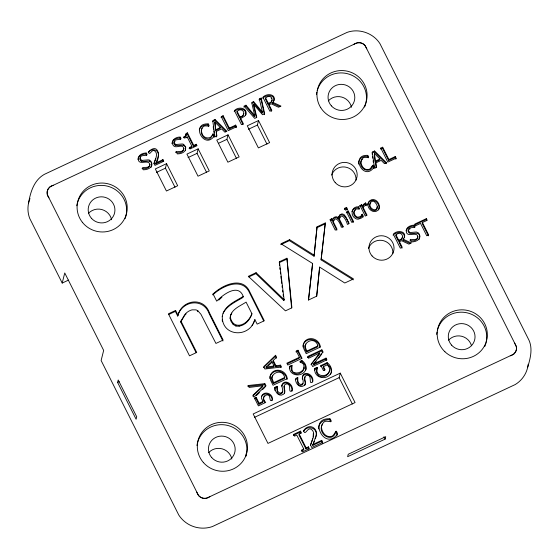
<?xml version="1.0" encoding="UTF-8"?>
<svg xmlns="http://www.w3.org/2000/svg" width="559" height="559" viewBox="0 0 559 559"><rect width="100%" height="100%" fill="white"/><g stroke="black" fill="none" stroke-linecap="round" stroke-linejoin="round"><path stroke-width="0.84" d="M331.368 372.001L330.467 367.654L326.896 363.574L327.134 362.63C330.886 365.216 333.15 370.526 330.369 374.635M289.38 368.437L289.625 366.334C294.237 362.763 289.611 371.868 294.279 372.539C297.73 373.908 302.091 371.973 303.837 368.8M289.625 366.334C288.213 376.109 302.405 377.947 305.78 369.716M272.023 377.115L272.163 379.016L273.728 382.635L273.491 383.579L284.496 378.422L284.734 377.479C281.813 366.313 266.454 374.956 273.491 383.579M305.179 345.532L305.312 347.425L306.884 351.052L306.646 351.995L317.652 346.839L317.882 345.888C314.969 334.722 299.61 343.366 306.646 351.995M243.738 113.784L242.739 116.202L239.685 117.858L236.869 112.268L237.107 111.325C243.004 106.168 247.253 115.678 239.923 116.922L239.685 117.858M245.813 114.378C246.316 107.67 237.743 108.125 234.172 111.555M297.64 378.848C297.395 381.119 298.38 384.145 300.938 384.515C305.123 383.977 302.307 379.24 302.496 376.675M269.78 378.569C270.172 367.018 285.565 367.85 287.291 378.576L273.037 385.263L270.626 380.274L270.046 376.535M302.936 346.985C303.327 335.428 318.721 336.259 320.447 346.992L306.192 353.672L303.782 348.69L303.202 344.945M305.892 369.359L305.682 366.641L304.348 363.965L301.727 361.491L300.218 362.197M151.629 165.764C152.572 156.52 141.539 165.003 140.078 159.182C138.877 152.907 150.231 157.603 146.165 153.005C142.37 152.935 137.849 155.22 138.003 159.574M185.602 149.868C186.545 140.623 175.512 149.106 174.052 143.293C172.85 137.011 184.204 141.707 180.138 137.116C175.973 136.655 169.978 140.749 173.108 145.193C175.687 149.491 182.632 142.985 183.855 148.477C183.939 151.817 180.159 153.145 177.399 152.768M419.669 237.903C420.62 228.659 409.586 237.142 408.119 231.321C406.917 225.046 418.272 229.742 414.212 225.151C410.739 225.165 406.498 226.898 406.127 230.832M316.953 368.556C315.08 376.591 326.484 377.982 329.279 371.623M329.356 371.602L329.44 370.589M303.9 368.821L303.837 366.935M138.318 157.75C137.318 166.945 148.491 158.546 149.882 164.374C150.182 170.055 139.065 164.975 143.314 169.81C146.423 169.782 150.259 168.811 151.629 165.688M171.976 143.677C172.081 139.764 176.553 138.08 179.9 138.059L180.648 139.547M406.365 229.889C405.359 239.091 416.539 230.685 417.922 236.513C418.223 242.201 407.106 237.114 411.354 241.949C414.471 241.921 418.3 240.957 419.669 237.834M261.479 396.597L261.493 398.357L262.94 401.488L262.702 402.431L258.908 404.213L255.959 398.343L256.197 397.4L254.52 398.183L258.384 405.869L265.728 402.424C263.205 400.391 262.164 395.297 266.566 395.017C271.611 393.592 268.46 403.339 272.408 399.999C273.484 393.487 263.645 389.993 261.479 396.597C264.582 391.44 272.526 394.5 272.086 400.286M280.723 244.688L289.38 240.629L314.067 256.239L315.409 242.431M315.576 240.705L317.072 226.807L325.303 222.95L321.097 259.865L353.246 279.877M314.067 256.239L317.072 226.807M316.611 296.242L319.629 267.111L344.791 283.008L353.484 278.934L321.334 258.922M319.629 267.111L316.764 296.151L308.568 299.994L312.6 263.485L280.96 243.745L289.618 239.685L314.305 255.295M273.994 100.76C274.714 93.975 266.077 94.799 262.667 98.195M404.374 237.666C405.093 230.881 396.457 231.706 393.047 235.108M308.421 300.092L312.6 263.485M321.097 259.865L325.303 222.95M230.14 318.476C230.105 309.707 239.944 306.171 246.086 302.112L251.941 313.774C249.887 320.545 243.584 327.336 235.905 326.023L233.208 324.472L231.098 321.544L230.14 318.476L230.706 314.738M201.296 130.254C200.73 134.055 203.371 138.891 207.522 139.086C211.791 140.651 212.72 130.142 214.265 136.026C204.021 150.448 190.214 122.875 208.179 123.909C211.742 128.367 204.713 124.168 203.12 126.893C201.289 128.249 201.072 130.806 201.827 132.811C202.763 138.73 211.351 140.099 213.007 133.874M185.944 135.551L185.693 136.396L183.743 137.814L183.981 136.871L185.93 135.446L185.937 133.538L187.419 132.839L193.763 145.459L193.526 146.402L196.048 145.221L196.286 144.271L193.763 145.459M313.173 436.977L313.347 433.33M158.113 156.799C160.552 150.071 151.461 147.031 148.268 152.74M315.751 436.544C318.798 428.131 307.436 424.33 303.439 431.464L303.677 430.521C309.875 421.661 320.251 429.585 315.178 438.64M367.759 205.146L368.164 203.134A4.758 4.633 14.1 0 1 369.925 200.618C374.963 196.67 381.259 204.063 378.827 209.024C375.389 214.775 367.361 209.939 367.997 204.203M277.194 386.332L276.957 387.275L274.693 388.344L274.93 387.394C279.814 383.474 274.169 394.402 280.129 394.116L281.897 393.389L282.519 391.95M277.271 386.472C276.565 388.98 277.432 392.684 280.366 393.173C284.552 392.635 281.736 387.89 281.925 385.333M302.321 379.142C301.825 368.835 314.444 374.013 312.754 381.741C307.925 385.85 312.823 374.914 307.101 375.264C301.518 376.305 308.219 383.25 303.872 385.71C299.428 388.673 295.152 382.985 295.501 378.736C300.4 374.712 294.761 385.78 300.7 385.465L302.468 384.739L303.097 383.292M245.611 115.252C248.489 108.027 238.518 105.958 234.41 110.612L241.446 124.615L243.34 123.721L240.719 118.508L244.66 116.202L245.848 114.309M314.619 370.554L314.822 368.472C319.517 364.978 314.969 372.196 317.414 374.027C318.364 376.06 320.74 377.004 322.885 376.654C328.678 376.368 332.179 368.716 327.19 364.88L323.507 366.606L323.27 367.549L324.569 370.142M28.586 202.98C30.403 192.1 34.085 180.124 44.343 174.359L347.09 32.387C358.962 28.139 373.251 33.002 379.973 43.693L529.031 340.298C532.881 349.019 530.267 358.647 527.682 367.298M68.519 280.101L62.21 283.064L64.746 272.967L103.66 350.409L101.123 360.506L178.775 515.035A28.257 27.489 14.1 0 0 212.364 526.571L515.202 384.564A28.257 27.489 14.1 0 0 528.185 364.223M140.323 160.174L140.316 158.239M140.847 160.915L141.085 159.972L140.561 159.224M141.518 161.369L141.755 160.419L141.085 159.972M146.675 155.437L145.927 153.956L146.165 153.005M149.407 161.174L149.644 160.23L148.373 159.86L141.755 160.419M149.882 164.374C149.861 168.238 145.081 169.398 142.035 168.364M155.947 162.935L162.955 159.65L162.718 160.594L155.709 163.878L157.897 157.533M175.009 187.216L165.443 168.175L166.575 163.647L155.332 168.923L166.435 191.01L177.678 185.735L166.575 163.647M174.296 144.278L174.289 142.342M174.82 145.026L175.058 144.075L174.534 143.335M175.491 145.473L175.729 144.529L175.058 144.075M117.6 382.419L118.215 379.973L136.71 416.783L136.096 419.229L117.6 382.419L119.179 381.678M175.875 152.53C176.91 150.329 182.353 153.187 183.625 149.512M176.008 152.467L176.246 151.524M179.9 138.059L180.138 137.116M183.38 145.284L183.618 144.341L182.346 143.97L175.729 144.529M185.693 136.396L186.175 134.6M193.526 146.402L187.181 133.783L187.419 132.839M183.618 149.428L183.855 148.477M186.972 137.884L187.209 136.934L184.624 138.15L183.981 136.871M187.209 136.934L191.926 146.318L191.688 147.269L189.103 148.477M206.599 172.403L197.027 153.369L198.166 148.841L186.923 154.109L198.019 176.197L209.269 170.921L198.166 148.841M208.696 126.348L207.941 124.853L208.179 123.909M212.511 121.562L214.845 120.465L215.082 119.521L226.919 131.267L224.921 132.203L221.664 128.898L216.214 131.456L216.654 136.913M214.817 121.995L215.704 130.561L220.099 128.5L220.337 127.557L214.817 121.995L215.704 130.561M214.027 136.969L212.916 134.754L213.154 133.811M229.099 129.031L222.894 116.691L223.132 115.741L221.238 116.635L228.275 130.631L236.534 126.76L235.702 125.104L229.337 128.088L229.099 129.031L235.465 126.048L235.702 125.104M175.365 311.384L175.603 310.441L168.406 313.816L189.515 355.824L196.712 352.45L180.948 321.083L184.68 314.801A13.716 13.339 14.1 0 1 192.03 309.847L196.069 309.875L197.816 310.755L200.919 314.249L215.935 343.436L223.139 340.061L209.436 312.788C203.553 296.039 181.179 299.876 177.706 316.045L175.365 311.384L168.888 314.424M196.09 352.631L180.711 322.026L180.948 321.083M236.464 158.4L226.891 139.359L228.03 134.831L216.787 140.106L227.883 162.194L239.133 156.918L228.03 134.831M240.719 118.508L240.482 119.451L243.102 124.671M245.729 106.14L245.967 105.197L254.687 115.489L254.45 116.433L245.729 106.14L243.787 107.048M197.579 311.705L197.816 310.755M253.381 102.549L253.618 101.605L262.402 112.01L262.164 112.953L253.381 102.549L252.095 103.156M261.207 98.049L260.969 98.992L259.11 99.865L259.348 98.915L261.207 98.049L264.659 113.729L262.527 114.728L253.786 104.463L253.548 105.413L256.364 117.551M222.279 316.226C221.574 336.909 249.747 338.377 254.89 319.636L257.14 324.115L264.302 320.754L249.859 292.022C242.816 275.664 222.37 284.908 213.084 293.978L212.846 294.921C222.133 285.852 242.578 276.607 249.621 292.965L263.673 320.922M266.957 144.103L257.392 125.062L258.524 120.534L247.281 125.803L258.384 147.89L269.627 142.622L258.524 120.534M268.02 104.191L268.257 103.247C275.636 102.15 271.227 92.675 265.602 97.965L265.364 98.908L268.02 104.191L271.08 102.583L272.03 100.25M279.996 106.685L272.603 103.31L272.841 102.36L280.974 106.077L278.515 107.23L271.199 103.785L269.033 104.799L268.795 105.742L271.597 111.311M233.208 324.472L233.445 323.528L231.335 320.6L230.378 317.54M235.905 326.023L236.143 325.086L233.445 323.528M213.084 293.978L216.696 301.161C222.552 294.984 238.302 282.784 243.249 296.466L243.011 297.416C235.786 301.755 227.185 305.41 223.083 313.285M239.147 326.211L239.385 325.275C245.541 324.283 249.656 319.238 251.941 313.774M255.854 273.637L256.092 272.694L284.105 299.617L283.867 300.56L255.854 273.637L248.86 276.915M254.89 319.636L253.199 323.472M248.161 385.528L247.923 386.472L264.596 384.606L264.833 383.656L248.161 385.528L249.118 387.429L262.898 385.752L262.66 386.695L252.773 396.121M279.5 265.28L279.416 261.759L286.921 258.237L291.91 307.806L285.439 310.846L248.322 276.335L256.092 272.694M289.38 240.629L289.618 239.685M291.588 307.897L286.921 258.237M266.245 366.99L266.007 367.934L273.812 366.935L274.05 365.991L271.877 361.673L266.245 366.99L274.05 365.991M258.908 404.213L259.145 403.27L256.197 397.4M264.833 383.656L265.846 385.668L265.609 386.618L264.596 384.606M271.877 361.673L271.639 362.616L268.516 365.572M280.548 365.153L281.491 367.032L264.868 368.996L263.715 366.704L275.594 355.293L276.579 357.264L273.239 360.401L273.002 361.345L275.692 366.69L280.311 366.096L280.548 365.153L275.929 365.747L275.692 366.69M263.478 367.647L275.356 356.244L275.594 355.293M291.749 366.355L291.91 365.265M296.291 351.031L296.053 351.974L297.737 351.185L297.975 350.241L296.291 351.031L299.435 357.285L299.198 358.228L287.417 363.755M331.522 219.708L331.76 218.758L329.964 219.603L335.239 230.105L337.042 229.267L333.101 221.42C335.945 214.321 340.697 224.201 341.311 227.261L343.107 226.416L339.145 218.625C341.961 211.449 346.79 221.308 347.377 224.418L349.179 223.572L345.707 216.661L343.953 214.453L341.975 213.873L339.795 214.775L338.013 218.541C335.959 216.55 332.612 218.324 332.109 220.875L331.522 219.708L330.327 220.267M332.109 220.875C332.242 217.975 335.798 215.313 338.251 217.598M333.101 221.42L332.864 222.363L336.804 230.21M301.727 361.491L301.965 360.548C305.235 362.651 307.282 366.914 305.542 370.659M297.842 377.814L297.605 378.764L297.772 377.674M343.107 226.416L342.87 227.359L338.908 219.568L339.145 218.625M347.272 210.149L346.349 208.318L346.587 207.368L344.54 208.332L345.462 210.163L347.509 209.206L346.587 207.368M353.309 222.468L348.026 211.966L348.264 211.023L346.468 211.868L351.744 222.37L353.547 221.525L348.264 211.023M293.622 434.378L293.384 435.328L300.302 432.079L300.539 431.136L293.622 434.378L294.523 436.167L296.794 435.098L303.796 449.031L303.558 449.974L301.287 451.036M319.783 352.96L311.328 363.888L311.09 364.831L319.545 353.903L319.783 352.96L308.498 358.256L307.618 356.516L321.872 349.829L322.927 351.918L322.69 352.862L321.642 350.772L321.872 349.829M313.739 363.867L326.037 358.102L325.799 359.046L313.501 364.81L313.739 363.867L322.927 351.918M368.248 157.806L367.494 156.31L367.731 155.367C349.766 154.34 363.581 181.906 373.824 167.483C372.483 162.075 371.393 169.978 368.276 169.475C365.516 170.139 363.036 167.959 361.946 165.597C360.716 163.354 360.394 160.056 362.672 158.351C364.265 155.626 371.295 159.832 367.731 155.367M300.539 431.136L301.441 432.925L299.163 433.987L298.925 434.937L305.927 448.863L308.198 447.794L308.435 446.851L306.164 447.92L305.927 448.863M317.191 367.556L316.953 368.5L317.114 367.396M372.301 154.731L372.301 152.076L374.635 150.979L386.479 162.725L386.241 163.668L374.397 151.922L374.635 150.979M359.032 209.136L358.368 207.815L358.605 206.872C351.751 205.894 349.752 215.222 355.307 218.38A4.626 4.5 14.1 0 0 358.368 219.142L361.456 218.017L363.301 216.221L362.302 214.237L360.569 216.515L357.641 217.276L355.72 216.081L354.685 214.516L354.05 212.734L354.287 210.512L355.776 209.094L359.598 208.856L358.605 206.872M359.954 205.537L359.716 206.488L361.519 205.642L361.757 204.699L359.954 205.537L365.237 216.04L367.032 215.201L363.287 207.745C363.308 205.118 368.451 205.558 365.649 202.938L363.65 204.245L362.302 207.2L361.519 205.642M327.134 362.63L320.915 365.544L320.677 366.487L326.896 363.574M374.376 153.445L375.264 162.019L379.659 159.958L379.896 159.015L374.376 153.445L375.264 162.019M361.198 160.775C357.704 168.504 370.855 175.184 372.567 165.331M373.824 167.483L373.587 168.427L372.469 166.212L372.706 165.268M366.424 215.397L363.05 208.689L363.287 207.745M354.05 211.456C351.667 217.206 361.24 221.441 362.197 214.286M363.064 217.165L362.064 215.18L362.302 214.237M366.341 205.726L365.411 203.881L365.649 202.938M386.479 162.725L384.473 163.661L381.217 160.356L375.774 162.914L376.095 167.623M380.791 148.093L380.553 149.036L382.447 148.149L382.684 147.206L380.791 148.093L387.827 162.089L396.086 158.218L395.255 156.562L388.889 159.546L388.652 160.496L395.017 157.505L395.255 156.562M312.977 444.447L321.739 440.338L321.502 441.282L312.747 445.39L314.158 441.365M352.373 403.996L339.131 377.653L340.27 373.126L253.171 413.967L267.971 443.413L355.07 402.571L340.27 373.126M330.753 421.842L329.691 419.739L329.929 418.796C307.471 417.51 324.737 451.972 337.545 433.945C335.7 426.824 334.708 437.194 330.607 436.432C327.155 437.264 324.059 434.532 322.697 431.583C321.159 428.774 320.754 424.658 323.605 422.527C325.597 418.873 334.582 424.749 329.929 418.796M396.086 158.218L395.849 159.161L395.017 157.505M322.494 424.302C316.534 433.491 332.885 444.538 335.966 431.255M336.455 435.922L337.308 434.888L335.91 432.114L336.148 431.171M398.399 241.097L398.637 240.153C406.016 239.049 401.607 229.581 395.982 234.871L395.744 235.814L398.399 241.097L401.46 239.49L402.41 237.163M410.376 243.591L402.983 240.216L403.221 239.273L411.354 242.983L408.895 244.136L401.579 240.691L399.412 241.705L399.175 242.648L401.977 248.217M410.32 239.552L410.082 240.503C412.717 241.32 417.203 240.768 417.685 237.456L417.405 236.415M414.722 227.576L413.974 226.095L414.212 225.151M422.429 222.538L428.634 234.885L426.741 235.772L420.536 223.425L415.749 225.668L414.918 224.012L426.384 218.639L427.216 220.295L422.429 222.538L422.192 223.481L428.397 235.828M426.706 220.686L426.147 219.582L426.384 218.639M385.109 439.122L385.724 436.677L348.243 454.25L347.628 456.696L385.109 439.122L383.942 436.796M140.078 159.182L140.575 157.254M174.052 143.293L174.548 141.357M284.042 386.185L284.426 393.613M222.251 316.394C223.949 305.864 235.213 301.357 243.249 296.466M291.987 365.411C288.633 371.525 296.361 376.878 301.266 372.336C303.607 370.896 304.948 367.654 303.733 365.083C303.677 362.344 296.326 361.994 301.965 360.548M185.364 150.741L185.728 147.073L183.618 144.341M281.687 386.276C283.071 377.758 293.992 383.747 292.182 390.399C287.354 394.507 292.252 383.572 286.529 383.921C280.946 384.962 287.647 391.908 283.301 394.361C278.85 397.33 274.581 391.642 274.93 387.394M155.716 158.428L153.977 163.417L154.962 165.38L163.759 161.258L162.955 159.65M312.691 438.815L310.518 445.048L311.754 447.507L322.753 442.344L321.739 440.338M315.416 437.697L312.747 445.39M338.013 218.541C341.081 209.59 347.796 218.911 348.557 223.747M153.97 163.731C154.983 159.804 158.875 153.648 154.438 150.678C151.391 149.05 149.574 156.73 148.505 151.796C158.532 142.105 160.929 156.66 155.709 163.878M263.443 397.645L263.24 399.385L264.645 402.242M310.573 445.202C311.838 440.373 316.604 432.764 311.09 429.123C307.289 427.09 305.018 436.684 303.677 430.521M378.59 209.967C381.021 205.006 374.726 197.613 369.688 201.561A4.758 4.633 14.1 0 0 367.927 204.077M199.277 129.835C200.332 126.215 204.433 124.552 207.941 124.853M351.918 211.609C352.778 208.954 355.748 207.696 358.368 207.815M363.05 208.689L363.441 207.843M362.302 207.2L363.413 205.188L365.411 203.881M177.706 316.045C181.92 300.428 203.483 297.507 209.199 313.739L222.901 341.004M304.683 385.584C306.57 382.887 303.146 379.484 305.074 376.934M150.93 167.518C152.432 165.226 152.251 161.649 149.644 160.23M185.602 149.798C184.232 152.921 180.396 153.893 177.287 153.914L176.113 151.587M418.971 239.657L419.942 236.031L418.698 233.131L416.413 232.006L409.796 232.565L408.356 230.378M331.27 372.413C327.714 381.14 313.403 378.366 314.822 368.472M230.469 315.681L231.817 313.124M338.908 219.568L340.228 217.444M138.366 157.806C139.694 155.025 143.069 154.053 145.927 153.956M406.407 229.945C407.735 227.164 411.117 226.192 413.974 226.095M180.711 322.026L184.442 315.744A13.716 13.339 14.1 0 1 186.098 313.906M270.27 375.781C274.525 367.424 285.6 371.106 287.053 379.519M303.418 344.19C307.08 336.399 318.644 339.089 319.888 347.286M272.1 376.773L272.799 375.62M305.256 345.183L305.955 344.037M252.032 325.373L252.808 324.108M201.645 129.318L202.183 128.507M272.841 102.36C278.172 94.897 267.607 92.165 262.905 97.252L269.934 111.255L271.835 110.361L269.033 104.799M272.603 103.31L273.512 102.101M403.221 239.273C408.552 231.803 397.994 229.071 393.284 234.158L400.314 248.161L402.214 247.274L399.412 241.705M402.983 240.216L403.891 239.007M313.501 364.81L316.052 361.491M318.609 358.172L321.67 354.189M282.05 385.039C286.04 379.435 293.028 386.031 291.945 391.342M302.622 376.389C306.262 371.064 313.201 376.738 312.446 381.895M174.31 142.3L175.023 141.406M333.646 220.868L334.142 220.309M265.846 385.668L254.01 397.169L253.01 395.178L262.898 385.752M256.267 395.695L259.383 392.67M262.492 389.644L264.987 387.219M361.736 159.965L362.435 159.294M354.413 210.883L355.538 210.037M218.772 300.148L221.923 297.206M263.764 397.19L264.91 396.401M409.09 229.442L410.208 228.729M53.364 185.239C47.676 186.406 45.125 193.449 48.954 197.886M209.856 496.658C205.286 500.347 198.159 497.922 196.838 492.186M215.082 119.521L212.741 120.611L214.977 136.871L216.892 135.97L216.214 131.456M245.967 105.197L244.024 106.105L254.708 118.396L256.791 117.418L253.786 104.463M253.618 101.605L251.69 102.507L254.687 115.489M221.001 117.579L222.894 116.691M185.7 134.481L187.181 133.783M215.942 129.618L220.337 127.557M191.926 146.318L189.34 147.534L190.053 148.96L197.006 145.703L196.286 144.271M156.443 172.396L165.443 168.175M188.034 157.582L197.027 153.369M218.646 143.23L226.891 139.359M248.392 129.283L257.392 125.062M372.063 153.019L374.397 151.922M375.501 161.076L379.896 159.015M344.302 209.276L346.349 208.318M346.231 212.811L348.026 211.966M316.834 227.758L325.065 223.893M279.179 262.702L286.683 259.18M414.68 224.963L426.147 219.582M306.884 351.052L317.882 345.888M299.435 357.285L286.865 363.175L287.801 365.041L302.056 358.354L297.975 350.241M307.387 357.46L321.642 350.772M289.387 367.277L291.672 366.208M273.728 382.635L284.734 377.479M314.584 369.415L316.876 368.346M295.264 379.687L297.535 378.618M254.841 398.867L255.959 398.343M259.145 403.27L262.94 401.488M254.387 417.391L339.131 377.653M303.796 449.031L301.518 450.093L302.419 451.882L309.337 448.639L308.435 446.851M353.763 44.378C357.802 41.289 364.524 42.547 366.173 47.662L515.272 344.344C518.459 348.69 515.265 354.804 510.255 355.79M367.494 156.31C362.987 155.709 357.739 159.217 358.647 164.185M329.691 419.739C324.318 419.068 317.861 422.974 318.609 428.97M236.143 325.086L239.385 325.275M214.845 120.465L226.095 131.624M271.241 98.328L271.583 98.88M262.304 401.795L262.702 402.431M366.781 48.85L366.173 47.662A7.4 7.197 14.1 0 0 354.979 43.805L52.148 185.812A7.4 7.197 14.1 0 0 48.347 196.691L197.446 493.38A7.4 7.197 14.1 0 0 208.64 497.231L511.471 355.217A7.4 7.197 14.1 0 0 515.272 344.344L514.664 343.142M382.684 147.206L388.889 159.546M382.447 148.149L388.652 160.496M395.982 234.871L398.637 240.153M361.757 204.699L362.539 206.257M331.76 218.758L332.346 219.925M265.602 97.965L268.257 103.247M237.107 111.325L239.923 116.922M235.465 126.048L236.296 127.704M223.132 115.741L229.337 128.088M326.037 358.102L326.91 359.842L312.656 366.529L311.328 363.888M325.799 359.046L326.379 360.206M323.507 366.606L325.128 369.841L323.465 370.624L320.915 365.544M297.737 351.185L301.448 358.564M321.502 441.282L322.515 443.294M275.356 356.244L276.342 358.207M280.311 366.096L280.939 367.347M273.239 360.401L275.929 365.747M300.302 432.079L300.903 433.274M308.198 447.794L308.799 448.989M162.718 160.594L163.256 161.663M299.163 433.987L306.164 447.92M175.603 310.441L177.944 315.101M62.21 283.064L29.683 218.338A28.257 27.489 14.1 0 1 29.997 198.529M259.348 98.915L262.402 112.01M261.787 111.318L262.164 112.953M254.072 114.812L254.45 116.433M260.969 98.992L264.428 114.672M274.769 389.455L274.986 390.601M375.774 162.914L376.445 167.427L374.53 168.329L372.301 152.076M372.532 156.436L372.769 158.148M373.119 160.719L373.356 162.431M373.705 164.996L373.943 166.708M213.21 126.69L213.566 129.262M213.797 130.967L214.034 132.679M214.383 135.25L214.621 136.955M377.059 207.019C377.744 213.769 367.976 210.002 369.765 204.524A2.725 2.648 14.1 0 1 370.799 202.889M279.416 261.759L284.105 299.617M279.814 267.866L280.031 269.585M280.352 272.17L280.562 273.889M280.884 276.467L281.205 279.053M281.415 280.772L281.736 283.35M282.057 285.935L282.267 287.654M282.588 290.24L282.798 291.959M283.12 294.537L283.336 296.263M283.651 298.841L283.867 300.56M222.216 319.601L222.335 321.222M76.786 205.747A25.12 24.435 14.1 0 1 107.873 186.259A25.12 24.435 14.1 0 1 125.09 218.625M486.016 342.821A25.12 24.435 14.1 0 1 484.709 346.601M436.663 334.436A25.12 24.435 14.1 0 1 436.977 332.046M437.313 330.495A25.12 24.435 14.1 0 1 467.268 312.872A25.12 24.435 14.1 0 1 486.197 342.045M448.528 340.193A13.395 13.032 14.1 0 1 461.622 336.252A13.395 13.032 14.1 0 1 471.503 345.707M196.95 445.509A25.12 24.435 14.1 0 1 227.213 425.315A25.12 24.435 14.1 0 1 245.757 456.668M208.654 452.671A13.395 13.032 14.1 0 1 222.175 448.842A13.395 13.032 14.1 0 1 231.831 459.023M328.287 100.92A13.395 13.032 14.1 0 1 341.801 97.084A13.395 13.032 14.1 0 1 351.464 107.265M246.267 453.349A25.12 24.435 14.1 0 1 246.1 454.935M88.42 213.398A13.395 13.032 14.1 0 1 101.934 209.569A13.395 13.032 14.1 0 1 111.59 219.75M316.471 94.66A25.12 24.435 14.1 0 1 316.834 92.284M317.205 90.74A25.12 24.435 14.1 0 1 347.132 73.627A25.12 24.435 14.1 0 1 366.019 102.486M365.845 103.261A25.12 24.435 14.1 0 1 364.587 107.055M331.627 175.079A12.557 12.214 14.1 0 1 356.013 180.117M368.486 248.427A12.557 12.214 14.1 0 1 392.872 253.458M377.402 206.886C376.626 212.972 368.528 208.304 370.002 203.581A2.725 2.648 14.1 0 1 371.036 201.946L372.357 201.324A2.704 2.627 14.1 0 1 374.32 201.554L376.605 204.231L377.402 206.886M82.369 222.293A25.12 24.435 14.1 0 0 125.384 217.004A25.12 24.435 14.1 0 0 98.691 183.226A25.12 24.435 14.1 0 0 82.369 222.293M444.887 351.73A25.12 24.435 14.1 0 0 486.609 340.466A25.12 24.435 14.1 0 0 455.278 310.706A25.12 24.435 14.1 0 0 444.887 351.73M203.448 462.586A25.12 24.435 14.1 0 0 246.093 455.068A25.12 24.435 14.1 0 0 217.619 422.695A25.12 24.435 14.1 0 0 203.448 462.586M451.609 345.141A13.395 13.032 14.1 0 0 474.332 341.011A13.395 13.032 14.1 0 0 459.051 323.822A13.395 13.032 14.1 0 0 451.609 345.141M211.742 457.618A13.395 13.032 14.1 0 0 234.466 453.489A13.395 13.032 14.1 0 0 219.184 436.306A13.395 13.032 14.1 0 0 211.742 457.618M331.375 105.868A13.395 13.032 14.1 0 0 354.092 101.738A13.395 13.032 14.1 0 0 338.81 84.549A13.395 13.032 14.1 0 0 331.375 105.868M91.501 218.345A13.395 13.032 14.1 0 0 114.225 214.216A13.395 13.032 14.1 0 0 98.943 197.034A13.395 13.032 14.1 0 0 91.501 218.345M320.719 107.67A25.12 24.435 14.1 0 0 364.133 106.853A25.12 24.435 14.1 0 0 341.207 70.56A25.12 24.435 14.1 0 0 320.719 107.67M335.218 182.583A12.557 12.214 14.1 0 0 356.516 178.712A12.557 12.214 14.1 0 0 342.192 162.606A12.557 12.214 14.1 0 0 335.218 182.583M372.07 255.931A12.557 12.214 14.1 0 0 393.368 252.06A12.557 12.214 14.1 0 0 379.044 235.947A12.557 12.214 14.1 0 0 372.07 255.931"/></g></svg>
